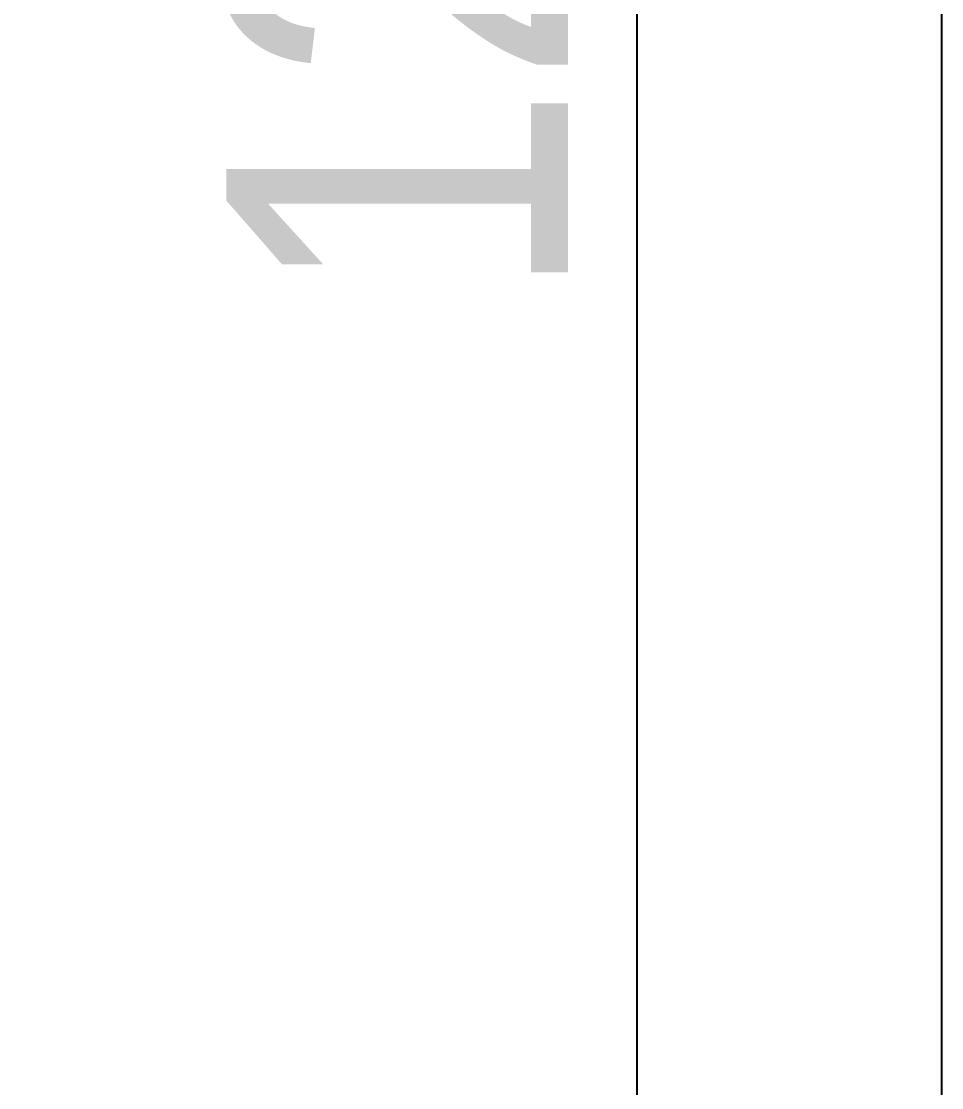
# Model space of a CAD drawing. Header units: metres. Extents: x 493 to 630, y -132 to -15.
# Drawn here: x 568.5028 to 568.7453, y -83.9675 to -83.6866 of the extents above; entities that cross this region are included whole.
import ezdxf

# ---------------------------------------------------------------- set-up
doc = ezdxf.new("R2010")
doc.units = ezdxf.units.M
doc.header["$MEASUREMENT"] = 0
doc.header["$PDMODE"] = 3
doc.layers.add('a_cote_50', color=9, linetype='Continuous')
doc.styles.get("Standard").update_dxf_attribs({"font": 'ARIALN.TTF'})
doc.dimstyles.new('50 cote', dxfattribs={"dimtxt": 0.09, "dimasz": 0.06, "dimexe": 0, "dimexo": 0, "dimgap": 0.018, "dimtad": 1, "dimdec": 1, "dimlfac": 100, "dimrnd": 0.5, "dimdsep": 46, "dimtxsty": 'Standard', "dimblk": 'OBLIQUE', "dimcen": 0.00045, "dimclrd": 256, "dimclrt": 4, "dimadec": 1, "dimazin": 0, "dimtfac": 1, "dimtdec": 1, "dimtix": 1, "dimtofl": 0, "dimtmove": 0, "dimatfit": 3, "dimldrblk": 'OBLIQUE', "dimfxl": 0, "dimtolj": 1, "dimtzin": 0, "dimarcsym": 0})

# ---------------------------------------------------------------- blocks, each defined once
blk = doc.blocks.new('_Oblique')
at = {"color": 0, "linetype": 'ByBlock', "lineweight": -2}
blk.add_line((-0.5, -0.5), (0.5, 0.5), dxfattribs=at)
blk = doc.blocks.new('*D174')
at = {"layer": 'a_cote_50', "lineweight": -2, "ltscale": 0.3}
blk.add_line((568.66506, -84.28458), (568.66506, -83.06458), dxfattribs=at)
at = {"layer": 'Defpoints', "color": 0, "ltscale": 0.3}
for p in [(568.65906, -83.06458), (568.66506, -83.06458), (568.65906, -84.28458)]:
    blk.add_point(p, dxfattribs=at)
at = {"layer": 'a_cote_50', "lineweight": -2, "ltscale": 0.3, "xscale": 0.06, "yscale": 0.06, "zscale": 0.06}
for p, rotation in [((568.66506, -83.06458), 90), ((568.66506, -84.28458), 270)]:
    blk.add_blockref('_Oblique', p, dxfattribs=dict(at, rotation=rotation))
at = {"layer": 'a_cote_50', "color": 4, "ltscale": 0.3, "insert": (568.60187, -83.67458), "char_height": 0.09, "attachment_point": 5, "rotation": 90}
blk.add_mtext('\\A1;122', dxfattribs=at)

msp = doc.modelspace()

# ---------------------------------------------------------------- linework, layer by layer
at = {"layer": 'a_cote_50', "color": 242, "ltscale": 0.3}
msp.add_lwpolyline([(568.74532, -92.79458), (568.74532, -83.06458), (553.78532, -83.06458), (553.78497, -79.38958), (504.21498, -79.38958), (506.12025, -92.79458)], close=True, dxfattribs=at)

# ---------------------------------------------------------------- dimensions: what is measured, and where the dimension line sits
at = {"layer": 'a_cote_50', "ltscale": 0.3}
dim = msp.add_linear_dim(base=(568.66506, -83.06458), p1=(568.65906, -84.28458), p2=(568.65906, -83.06458), angle=270, dimstyle='50 cote', dxfattribs=at)
dim.commit()
dim.dimension.update_dxf_attribs({"geometry": '*D174', "text_midpoint": (568.60187, -83.67458)})

doc.saveas('drawing.dxf')
